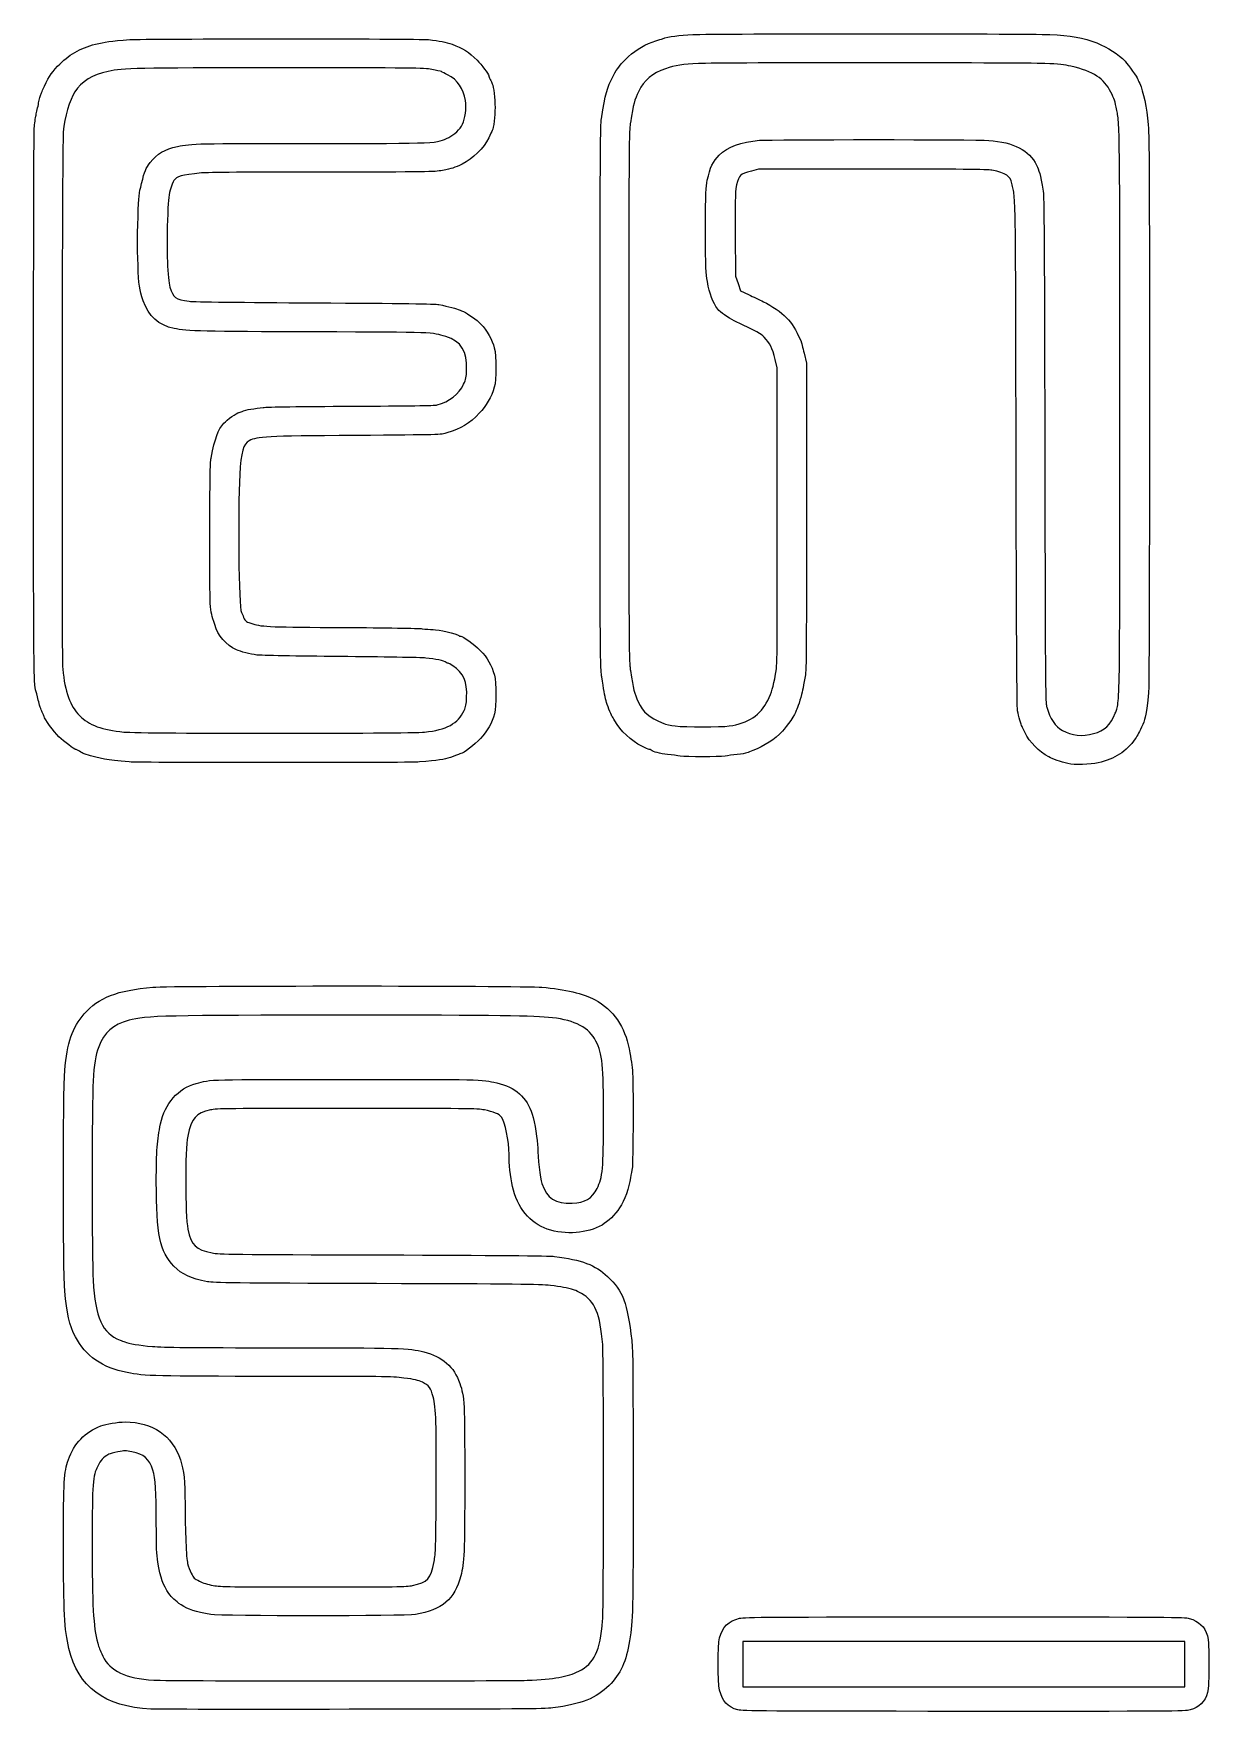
# Model space of a CAD drawing. Header units: millimetres. Extents: x 0 to 1403, y 0 to 422.
# Drawn here: x 1107.7 to 1402.7, y 1.5 to 422.3 of the extents above; entities that cross this region are included whole.
import ezdxf

# ---------------------------------------------------------------- set-up
doc = ezdxf.new("R2010")
doc.units = ezdxf.units.MM
doc.layers.add('Layer_1', color=7, linetype='CONTINUOUS')

msp = doc.modelspace()

# ---------------------------------------------------------------- linework, layer by layer
at = {"layer": 'Layer_1', "color": 7}
for points in [[(1318.23506, 388.29623), (1289.55423, 388.29623), (1287.86089, 387.80999)], [(1283.77894, 372.2888), (1283.83924, 361.41456), (1284.47815, 359.6154), (1285.11707, 357.81623), (1287.12399, 356.83448)], [(1301.03301, 342.15289), (1301.61924, 339.61289), (1301.61924, 301.08956)], [(1294.31673, 301.24302), (1294.31673, 338.43159), (1293.78371, 340.5401)], [(1205.83968, 247.09724), (1205.84006, 247.09726)], [(1373.64728, 246.71768), (1373.64728, 246.71747)], [(1131.7565, 239.61941), (1131.75672, 239.61948)], [(1367.23591, 239.21112), (1367.2359, 239.21141)], [(1137.15477, 2.04036), (1137.15422, 2.0399)], [(1284.43497, 1.86627), (1284.43467, 1.86627)]]:
    msp.add_lwpolyline(points, dxfattribs=at)
for points in [[(1396.5517, 13.32872), (1396.5517, 19.04372), (1341.09506, 19.04372), (1285.63839, 19.04372), (1285.63839, 13.32872), (1285.63839, 7.61372), (1341.09506, 7.61372), (1396.5517, 7.61372)], [(1231.55754, 9.2981)]]:
    msp.add_lwpolyline(points, close=True, dxfattribs=at)
for points in [[(1131.86256, 420.77527), (1135.31626, 421.03274), (1204.43811, 421.04412), (1206.79256, 420.78757)], [(1263.83674, 420.47598), (1264.47703, 420.66849), (1265.23903, 420.90992), (1265.53007, 421.0125)], [(1265.53007, 421.0125), (1267.00714, 421.53311), (1269.6203, 421.89298), (1273.15007, 422.06189)], [(1273.15007, 422.06189), (1278.15347, 422.30131), (1356.91597, 422.3019), (1362.68507, 422.06252)], [(1362.68507, 422.06252), (1367.77159, 421.8515), (1371.21141, 421.23302), (1374.43257, 419.95031)], [(1113.76506, 414.09011), (1116.60823, 417.06266), (1119.24102, 418.59585), (1123.29006, 419.63692)], [(1123.29006, 419.63692), (1125.56029, 420.22063), (1127.01632, 420.41398), (1131.86256, 420.77527)], [(1206.79256, 420.78757), (1209.73646, 420.46683), (1211.06217, 420.20393), (1212.76078, 419.60402)], [(1212.76078, 419.60402), (1215.28103, 418.71392), (1216.98985, 417.6205), (1219.0306, 415.59216)], [(1257.00685, 416.53916), (1258.9125, 418.30576), (1261.41368, 419.74747), (1263.83674, 420.47598)], [(1374.43257, 419.95031), (1377.31503, 418.80248), (1379.85577, 417.15808), (1381.55422, 415.34104)], [(1110.00101, 408.08706), (1111.31963, 411.14071), (1112.03447, 412.28077), (1113.76506, 414.09011)], [(1126.46468, 412.80275), (1122.5227, 411.99243), (1119.73488, 410.28302), (1118.08359, 407.66373)], [(1169.64468, 413.69623), (1132.33438, 413.69623), (1130.64069, 413.66123), (1126.46468, 412.80275)], [(1207.61152, 413.31163), (1205.64518, 413.67359), (1203.41004, 413.69623), (1169.64468, 413.69623)], [(1210.04569, 412.75177), (1209.85601, 412.84817), (1208.76064, 413.1001), (1207.61152, 413.31163)], [(1211.61323, 411.95756), (1210.94074, 412.29798), (1210.23534, 412.65538), (1210.04569, 412.75177)], [(1219.0306, 415.59216), (1220.11439, 414.51496), (1221.92673, 412.0972), (1221.92673, 411.72855)], [(1253.20317, 411.79096), (1254.06917, 413.49386), (1255.07132, 414.74485), (1257.00685, 416.53916)], [(1266.25718, 413.48632), (1263.07331, 412.42135), (1260.82763, 410.5379), (1259.56694, 407.87523)], [(1274.52589, 414.78638), (1270.63891, 414.61272), (1268.72513, 414.31182), (1266.25718, 413.48632)], [(1361.41506, 414.78238), (1355.54703, 415.01944), (1279.81997, 415.02308), (1274.52589, 414.78638)], [(1367.97673, 414.11542), (1366.41717, 414.49011), (1364.94458, 414.63979), (1361.41506, 414.78238)], [(1378.00037, 407.58809), (1376.23512, 411.08907), (1373.69882, 412.74069), (1367.97673, 414.11542)], [(1381.55422, 415.34104), (1382.41296, 414.42238), (1384.6984, 411.23261), (1384.6984, 410.95279)], [(1216.05763, 405.4998), (1215.61883, 408.5104), (1214.11957, 410.68884), (1211.61323, 411.95756)], [(1221.92673, 411.72855), (1221.92673, 411.60725), (1222.08571, 411.19072), (1222.28004, 410.80293)], [(1222.28004, 410.80293), (1222.47437, 410.41514), (1222.71563, 409.92743), (1222.81619, 409.71914)], [(1222.81619, 409.71914), (1223.14929, 409.02912), (1223.5105, 405.89615), (1223.50459, 403.74786)], [(1250.18038, 400.94295), (1251.22382, 407.45657), (1251.49638, 408.43473), (1253.20317, 411.79096)], [(1384.6984, 410.95279), (1384.6984, 410.88879), (1384.9351, 410.34572), (1385.2244, 409.74606)], [(1385.2244, 409.74606), (1386.1156, 407.89855), (1386.9851, 403.69873), (1387.3426, 399.51427)], [(1108.36049, 401.8429), (1108.52057, 402.5414), (1108.8146, 403.92024), (1109.01388, 404.90699)], [(1109.01388, 404.90699), (1109.21316, 405.89374), (1109.44483, 406.84624), (1109.52865, 407.02366)], [(1109.52865, 407.02366), (1109.61245, 407.20107), (1109.82505, 407.67961), (1110.00101, 408.08706)], [(1118.08359, 407.66373), (1116.76533, 405.57269), (1115.57057, 401.42912), (1115.18458, 397.60956)], [(1215.35907, 399.60939), (1216.04419, 400.95236), (1216.34757, 403.51048), (1216.05763, 405.4998)], [(1259.56694, 407.87523), (1258.41836, 405.44925), (1258.26869, 404.88106), (1257.47612, 399.93773)], [(1379.51227, 403.00706), (1378.99938, 405.43184), (1378.8322, 405.93835), (1378.00037, 407.58809)], [(1107.90638, 398.56206), (1107.99608, 399.66802), (1108.20042, 401.1444), (1108.36049, 401.8429)], [(1223.50459, 403.74786), (1223.49859, 401.56571), (1223.14415, 398.65098), (1222.80398, 397.98678)], [(1249.86674, 331.36914), (1249.86674, 390.08179), (1249.90804, 399.24276), (1250.18038, 400.94295)], [(1257.47612, 399.93773), (1257.08058, 397.47065), (1257.06883, 395.5018), (1257.06712, 331.35772)], [(1380.25274, 327.23039), (1380.26074, 396.19425), (1380.22694, 399.62815), (1379.51227, 403.00706)], [(1107.73823, 329.13539), (1107.74123, 366.2141), (1107.81663, 397.45611), (1107.90638, 398.56206)], [(1115.18458, 397.60956), (1114.87548, 394.55087), (1114.73684, 265.85546), (1115.03946, 262.88373)], [(1177.68801, 394.7535), (1210.18287, 394.7525), (1208.62697, 394.6833), (1211.9096, 396.26403)], [(1211.9096, 396.26403), (1213.33463, 396.95025), (1214.65648, 398.2322), (1215.35907, 399.60939)], [(1221.91415, 396.1472), (1220.70071, 393.6), (1217.93713, 390.87258), (1215.25923, 389.57937)], [(1222.80398, 397.98678), (1222.69772, 397.77929), (1222.29729, 396.95148), (1221.91415, 396.1472)], [(1289.87173, 395.52303), (1292.719, 395.75538), (1344.24879, 395.75145), (1347.33923, 395.51903)], [(1387.3426, 399.51427), (1387.6273, 396.18299), (1387.6671, 387.11377), (1387.6595, 327.33593)], [(1137.00436, 389.94257), (1138.66559, 392.14097), (1140.71342, 393.35588), (1143.82134, 393.98684)], [(1143.82134, 393.98684), (1147.47261, 394.72812), (1148.65407, 394.75487), (1177.68801, 394.7535)], [(1276.7511, 385.49372), (1277.46192, 388.75672), (1278.14709, 390.19929), (1279.75364, 391.81551)], [(1279.75364, 391.81551), (1281.83551, 393.90987), (1285.19681, 395.14154), (1289.87173, 395.52303)], [(1347.33923, 395.51903), (1353.62139, 395.0458), (1357.47389, 393.04975), (1359.35243, 389.29476)], [(1134.82549, 384.6979), (1135.6562, 387.99002), (1135.81162, 388.36414), (1137.00436, 389.94257)], [(1149.85422, 387.33624), (1144.56814, 386.77883), (1143.78058, 386.56171), (1142.93711, 385.42937)], [(1180.01715, 387.5574), (1161.8182, 387.5584), (1151.22771, 387.4811), (1149.85422, 387.33624)], [(1210.28548, 387.97697), (1208.13615, 387.56917), (1207.14498, 387.55543), (1180.01715, 387.5574)], [(1215.25923, 389.57937), (1213.18946, 388.57984), (1212.79777, 388.45364), (1210.28548, 387.97697)], [(1287.86089, 387.80999), (1284.86206, 386.94887), (1284.79162, 386.88477), (1284.06194, 384.3538)], [(1348.12096, 388.04106), (1347.21454, 388.23299), (1339.80811, 388.29623), (1318.23506, 388.29623)], [(1353.16267, 384.72232), (1352.74581, 386.62579), (1351.76945, 387.26848), (1348.12096, 388.04106)], [(1359.35243, 389.29476), (1360.02219, 387.95601), (1360.19969, 387.2647), (1361.02189, 382.79311)], [(1133.95397, 376.4429), (1134.12178, 381.65456), (1134.16797, 382.09207), (1134.82549, 384.6979)], [(1142.0324, 383.00452), (1141.57903, 381.33543), (1141.49072, 380.39916), (1141.31927, 375.44389)], [(1142.93711, 385.42937), (1142.72413, 385.14346), (1142.31701, 384.05228), (1142.0324, 383.00452)], [(1276.32506, 372.97448), (1276.32506, 382.77151), (1276.35596, 383.67995), (1276.7511, 385.49372)], [(1284.06194, 384.3538), (1283.76144, 383.31144), (1283.72618, 381.80786), (1283.77894, 372.2888)], [(1354.22125, 316.64706), (1354.08054, 384.06143), (1354.13965, 380.26137), (1353.16267, 384.72232)], [(1361.02189, 382.79311), (1361.23836, 381.6158), (1361.31856, 368.31109), (1361.41233, 318.0231)], [(1133.95097, 364.0604), (1133.73917, 369.95465), (1133.73913, 369.75778), (1133.95397, 376.4429)], [(1141.31927, 375.44389), (1141.06235, 368.01747), (1141.33287, 360.72782), (1141.93941, 358.72531)], [(1276.76306, 360.11348), (1276.3567, 362.2449), (1276.32506, 363.17434), (1276.32506, 372.97448)], [(1135.26089, 355.23424), (1134.28967, 358.17579), (1134.12174, 359.30737), (1133.95097, 364.0604)], [(1141.93941, 358.72531), (1142.75647, 356.02843), (1143.32039, 355.61145), (1146.78506, 355.14224)], [(1279.37911, 353.19362), (1278.13075, 354.90415), (1277.37516, 356.90275), (1276.76306, 360.11348)], [(1142.97506, 348.33193), (1139.13483, 349.12271), (1136.50045, 351.47986), (1135.26089, 355.23424)], [(1146.78506, 355.14224), (1147.74425, 355.01234), (1160.22665, 354.862), (1178.32339, 354.76238)], [(1178.32339, 354.76238), (1200.57036, 354.63992), (1208.57367, 354.53114), (1209.43839, 354.33949)], [(1209.43839, 354.33949), (1211.79094, 353.81808), (1214.00305, 353.2421), (1214.51839, 353.01676)], [(1287.12399, 356.83448), (1288.22779, 356.29451), (1289.8929, 355.49176), (1290.82424, 355.05057)], [(1290.82424, 355.05057), (1292.87675, 354.07827), (1295.38523, 352.35514), (1296.55683, 351.11272)], [(1214.51839, 353.01676), (1214.80943, 352.8895), (1215.28568, 352.68262), (1215.57673, 352.55703)], [(1215.57673, 352.55703), (1216.75535, 352.0484), (1218.92138, 350.49858), (1219.9497, 349.4281)], [(1219.9497, 349.4281), (1221.43687, 347.87997), (1222.83518, 345.42473), (1223.31922, 343.51177)], [(1283.52173, 350.25249), (1281.98107, 350.98576), (1279.92521, 352.44536), (1279.37911, 353.19362)], [(1290.9953, 346.1315), (1289.99693, 347.14845), (1289.70269, 347.31069), (1283.52173, 350.25249)], [(1296.55683, 351.11272), (1298.09706, 349.47936), (1298.83423, 348.28462), (1300.25672, 345.11623)], [(1178.42922, 347.46763), (1149.99246, 347.54653), (1146.35897, 347.63511), (1142.97506, 348.33193)], [(1211.15315, 346.29108), (1207.43516, 347.43945), (1209.0114, 347.38278), (1178.42922, 347.46763)], [(1216.37653, 338.04165), (1216.57674, 342.6051), (1214.99401, 345.10476), (1211.15315, 346.29108)], [(1293.78371, 340.5401), (1293.01032, 343.59948), (1292.52435, 344.57394), (1290.9953, 346.1315)], [(1300.25672, 345.11623), (1300.36126, 344.88339), (1300.71057, 343.54989), (1301.03301, 342.15289)], [(1223.31922, 343.51177), (1223.88818, 341.26313), (1223.88041, 335.5497), (1223.30562, 333.58036)], [(1215.62285, 334.37317), (1216.18857, 335.60714), (1216.29176, 336.10941), (1216.37653, 338.04165)], [(1209.01506, 329.16894), (1212.0029, 329.92519), (1214.47699, 331.87375), (1215.62285, 334.37317)], [(1223.30562, 333.58036), (1222.61463, 331.21243), (1221.21355, 328.75923), (1219.64252, 327.16649)], [(1108.34607, 257.41514), (1107.77722, 258.33557), (1107.73332, 263.51588), (1107.73823, 329.13539)], [(1162.26367, 328.0911), (1163.12198, 328.21244), (1164.49097, 328.40919), (1165.30589, 328.52833)], [(1165.30589, 328.52833), (1166.19972, 328.659), (1174.97523, 328.78122), (1187.42506, 328.8364)], [(1187.42506, 328.8364), (1201.88147, 328.9005), (1208.34784, 329.00006), (1209.01506, 329.16894)], [(1250.28304, 260.9371), (1249.87584, 263.69184), (1249.86674, 265.23002), (1249.86674, 331.36914)], [(1257.06712, 331.35772), (1257.06512, 266.98696), (1257.07612, 265.24817), (1257.4776, 262.56605)], [(1152.25044, 315.80039), (1153.31633, 321.0464), (1153.98158, 322.83982), (1155.50716, 324.5803)], [(1155.50716, 324.5803), (1156.26326, 325.44288), (1158.75593, 327.23039), (1159.20272, 327.23039)], [(1159.20272, 327.23039), (1159.32222, 327.23039), (1159.7087, 327.37441), (1160.06155, 327.55044)], [(1160.06155, 327.55044), (1160.4144, 327.72646), (1161.40534, 327.96976), (1162.26367, 328.0911)], [(1219.64252, 327.16649), (1216.92846, 324.41492), (1215.05741, 323.26403), (1211.44911, 322.12664)], [(1379.10686, 251.8747), (1380.27522, 254.79114), (1380.24429, 252.75749), (1380.25274, 327.23039)], [(1387.6595, 327.33593), (1387.6595, 284.88969), (1387.5735, 258.20518), (1387.4461, 256.95676)], [(1161.81328, 320.17325), (1160.39293, 319.51459), (1159.77031, 317.26579), (1159.45978, 311.67286)], [(1188.48328, 321.49876), (1165.21614, 321.32457), (1164.18557, 321.27335), (1161.81328, 320.17325)], [(1211.44911, 322.12664), (1209.97714, 321.66265), (1209.82683, 321.65855), (1188.48328, 321.49876)], [(1151.97119, 296.32706), (1151.97119, 310.48704), (1152.03169, 314.7239), (1152.25044, 315.80039)], [(1354.58236, 252.4049), (1354.4224, 253.14429), (1354.31326, 272.56071), (1354.22125, 316.64706)], [(1361.41233, 318.0231), (1361.52341, 258.45534), (1361.55229, 254.65455), (1361.90331, 253.37013)], [(1159.45978, 311.67286), (1158.93844, 302.28333), (1159.2298, 278.37801), (1159.88085, 277.12454)], [(1293.87997, 261.61692), (1294.31029, 264.01851), (1294.31673, 264.60193), (1294.31673, 301.24302)], [(1301.61924, 301.08956), (1301.61924, 264.78166), (1301.59724, 262.45667), (1301.23676, 260.66123)], [(1153.1703, 274.05981), (1151.86415, 278.50453), (1151.9715, 276.51065), (1151.97119, 296.32706)], [(1158.63839, 267.73943), (1155.98966, 268.95312), (1153.99267, 271.26138), (1153.1703, 274.05981)], [(1159.88085, 277.12454), (1159.98844, 276.91737), (1160.23865, 276.35405), (1160.43683, 275.87274)], [(1160.43683, 275.87274), (1160.8242, 274.93197), (1161.12652, 274.71759), (1162.76578, 274.22125)], [(1162.76578, 274.22125), (1165.10514, 273.51293), (1167.54582, 273.41839), (1185.73161, 273.33163)], [(1185.73161, 273.33163), (1195.8783, 273.28323), (1204.45137, 273.15451), (1205.2455, 273.03866)], [(1205.2455, 273.03866), (1206.0245, 272.92501), (1207.25267, 272.83202), (1207.97479, 272.83202)], [(1207.97479, 272.83202), (1209.2431, 272.83202), (1213.95419, 271.72371), (1214.40186, 271.32002)], [(1214.40186, 271.32002), (1214.51246, 271.22032), (1214.7339, 271.13869), (1214.89397, 271.13869)], [(1214.89397, 271.13869), (1215.4922, 271.13869), (1218.18665, 269.17699), (1219.76416, 267.59293)], [(1163.71839, 266.43179), (1162.13455, 266.63818), (1159.64089, 267.28007), (1158.63839, 267.73943)], [(1184.56756, 266.05547), (1173.97364, 266.14867), (1164.59152, 266.31801), (1163.71839, 266.43179)], [(1206.15756, 265.67706), (1204.87697, 265.792), (1195.16147, 265.96228), (1184.56756, 266.05547)], [(1211.22698, 264.56007), (1210.82839, 264.94594), (1208.43988, 265.47223), (1206.15756, 265.67706)], [(1219.76416, 267.59293), (1221.56147, 265.78816), (1222.68186, 263.84715), (1223.33771, 261.40202)], [(1115.03946, 262.88373), (1115.61369, 257.24444), (1116.95022, 253.55847), (1119.26431, 251.23218)], [(1211.718, 264.36539), (1211.55853, 264.36539), (1211.33757, 264.45299), (1211.22698, 264.56007)], [(1212.89931, 263.75212), (1212.40907, 264.08942), (1211.87747, 264.36539), (1211.718, 264.36539)], [(1216.37812, 255.84969), (1216.5473, 259.77918), (1215.6234, 261.8779), (1212.89931, 263.75212)], [(1223.33771, 261.40202), (1223.85845, 259.46057), (1223.86036, 253.6188), (1223.34071, 251.66536)], [(1251.36043, 254.96517), (1251.02087, 256.29037), (1250.73882, 257.85371), (1250.28304, 260.9371)], [(1257.4776, 262.56605), (1258.2112, 257.66961), (1258.40739, 256.87454), (1259.41018, 254.73439)], [(1291.91158, 255.057), (1292.94288, 257.16988), (1293.29101, 258.33011), (1293.87997, 261.61692)], [(1108.92212, 255.14027), (1108.66996, 256.28682), (1108.41076, 257.31051), (1108.34607, 257.41514)], [(1300.66428, 257.63579), (1300.46982, 256.48906), (1299.54973, 253.54509), (1299.17961, 252.88535)], [(1301.23676, 260.66123), (1301.02638, 259.61348), (1300.76878, 258.25203), (1300.66428, 257.63579)], [(1387.4461, 256.95676), (1386.9016, 251.60922), (1386.7411, 250.73947), (1385.9817, 249.01926)], [(1109.87949, 252.11732), (1109.60509, 252.63339), (1109.17428, 253.99372), (1108.92212, 255.14027)], [(1215.74231, 252.48559), (1216.17847, 253.44332), (1216.30285, 254.10138), (1216.37812, 255.84969)], [(1252.84108, 251.1359), (1252.57624, 251.52515), (1251.58496, 254.08878), (1251.36043, 254.96517)], [(1259.41018, 254.73439), (1260.71151, 251.95702), (1261.94108, 250.90414), (1265.81784, 249.2474)], [(1282.25173, 248.64581), (1286.97689, 249.29161), (1290.11368, 251.37349), (1291.91158, 255.057)], [(1299.17961, 252.88535), (1299.0662, 252.6832), (1298.9734, 252.41205), (1298.9734, 252.2828)], [(1361.90331, 253.37013), (1362.68345, 250.51569), (1364.04997, 248.4833), (1365.86006, 247.48539)], [(1110.37839, 250.99693), (1110.37839, 251.09707), (1110.15387, 251.60125), (1109.87949, 252.11732)], [(1114.11026, 245.92143), (1112.83357, 247.15496), (1110.37839, 250.49411), (1110.37839, 250.99693)], [(1119.26431, 251.23218), (1121.64128, 248.84265), (1124.95329, 247.61558), (1130.38051, 247.11374)], [(1205.84006, 247.09726), (1211.30601, 247.65468), (1214.279, 249.27244), (1215.74231, 252.48559)], [(1223.34071, 251.66536), (1222.73306, 249.38037), (1221.55721, 247.30241), (1219.85439, 245.50429)], [(1253.55304, 249.89258), (1253.24066, 250.45999), (1252.92028, 251.01949), (1252.84108, 251.1359)], [(1260.33873, 243.53925), (1257.74838, 244.81947), (1254.854, 247.52943), (1253.55304, 249.89258)], [(1265.81784, 249.2474), (1266.26717, 249.05538), (1267.55304, 248.78691), (1268.67534, 248.65081)], [(1268.67534, 248.65081), (1271.30991, 248.3313), (1279.9275, 248.3281), (1282.25173, 248.64581)], [(1298.9734, 252.2828), (1298.9734, 251.8578), (1296.625, 248.40599), (1295.6194, 247.35289)], [(1355.70544, 248.49294), (1355.48818, 248.93381), (1354.85958, 251.12332), (1354.58236, 252.4049)], [(1356.46953, 246.93877), (1356.13603, 247.61754), (1355.7922, 248.31692), (1355.70544, 248.49294)], [(1373.64728, 246.71747), (1376.43954, 247.48555), (1377.90191, 248.86693), (1379.10686, 251.8747)], [(1385.9817, 249.01926), (1385.0935, 247.00711), (1384.745, 246.34077), (1384.0999, 245.42093)], [(1118.29286, 242.77539), (1117.92522, 242.77539), (1115.4024, 244.67298), (1114.11026, 245.92143)], [(1130.38051, 247.11374), (1134.665, 246.71756), (1201.97223, 246.70286), (1205.83968, 247.09724)], [(1219.85439, 245.50429), (1218.41451, 243.9838), (1215.48324, 241.71702), (1214.95696, 241.71702)], [(1295.6194, 247.35289), (1293.64095, 245.28103), (1291.04719, 243.57677), (1288.1784, 242.4637)], [(1362.40274, 240.87537), (1359.97602, 242.2051), (1357.60462, 244.62855), (1356.46953, 246.93877)], [(1365.86006, 247.48539), (1368.158, 246.21852), (1370.86316, 245.95183), (1373.64728, 246.71768)], [(1384.0999, 245.42093), (1381.82603, 242.1785), (1379.03751, 240.36345), (1374.81872, 239.37976)], [(1119.21969, 242.28138), (1118.78543, 242.55309), (1118.36836, 242.77539), (1118.29286, 242.77539)], [(1120.43256, 241.66196), (1120.19972, 241.73096), (1119.65392, 242.00968), (1119.21969, 242.28138)], [(1131.75672, 239.61948), (1125.53609, 240.18541), (1125.23068, 240.24049), (1120.43256, 241.66196)], [(1212.29567, 240.75499), (1210.65648, 240.21678), (1209.25396, 240.00823), (1204.56984, 239.60621)], [(1214.35654, 241.514), (1214.1544, 241.40235), (1213.22701, 241.06079), (1212.29567, 240.75499)], [(1214.95696, 241.71702), (1214.82888, 241.71702), (1214.55871, 241.62562), (1214.35654, 241.514)], [(1262.18351, 242.77507), (1262.0193, 242.77507), (1261.18915, 243.11895), (1260.33873, 243.53925)], [(1262.68315, 242.57822), (1262.57256, 242.68649), (1262.34772, 242.77507), (1262.18351, 242.77507)], [(1266.80007, 241.49202), (1264.88654, 241.68486), (1263.11948, 242.15108), (1262.68315, 242.57822)], [(1269.97507, 241.09517), (1269.33478, 241.20198), (1267.90603, 241.38056), (1266.80007, 241.49202)], [(1281.1934, 241.09417), (1279.68001, 240.84344), (1271.48029, 240.8444), (1269.97507, 241.09517)], [(1284.26257, 241.47994), (1283.21482, 241.37385), (1281.8337, 241.20025), (1281.1934, 241.09417)], [(1286.69674, 241.88349), (1286.4057, 241.76763), (1285.31032, 241.58604), (1284.26257, 241.47994)], [(1288.1784, 242.4637), (1287.65453, 242.26044), (1286.98778, 241.99934), (1286.69674, 241.88349)], [(1367.2359, 239.21141), (1365.36341, 239.65876), (1363.37152, 240.34453), (1362.40274, 240.87537)], [(1204.56984, 239.60621), (1201.87996, 239.37535), (1134.30457, 239.38762), (1131.7565, 239.61941)], [(1374.81872, 239.37976), (1372.88091, 238.92792), (1368.80112, 238.83719), (1367.23591, 239.21112)], [(1120.46606, 176.45142), (1124.00957, 180.52852), (1128.72931, 182.35717), (1137.68389, 183.1225)], [(1137.68389, 183.1225), (1142.54649, 183.53808), (1230.21, 183.53141), (1235.26223, 183.1155)], [(1235.26223, 183.1155), (1241.00129, 182.64255), (1245.79506, 181.51724), (1248.49139, 180.00999)], [(1248.49139, 180.00999), (1253.19382, 177.38134), (1256.11364, 173.20194), (1257.13741, 167.63413)], [(1115.56485, 162.23622), (1116.16537, 169.23367), (1117.4624, 172.99552), (1120.46606, 176.45142)], [(1131.68325, 174.83606), (1127.61842, 173.73838), (1125.44355, 171.83207), (1124.06992, 168.16289)], [(1186.47211, 176.09103), (1140.65631, 176.09108), (1135.92983, 175.98283), (1131.68325, 174.83606)], [(1237.90711, 175.45811), (1232.92585, 175.99466), (1225.09603, 176.09099), (1186.47211, 176.09103)], [(1248.78563, 169.6276), (1247.15917, 172.89999), (1243.5128, 174.85433), (1237.90711, 175.45811)], [(1250.70723, 150.27706), (1250.71023, 163.84163), (1250.47221, 166.23425), (1248.78563, 169.6276)], [(1124.06992, 168.16289), (1123.27667, 166.044), (1122.91525, 163.82548), (1122.66354, 159.53036)], [(1257.13741, 167.63413), (1258.142, 162.17068), (1258.12246, 162.51713), (1258.11717, 150.2592)], [(1115.55485, 106.88539), (1115.10994, 112.02148), (1115.11767, 157.03142), (1115.56485, 162.23622)], [(1148.50984, 158.97846), (1152.32528, 160.03578), (1151.22078, 160.00566), (1186.34187, 160.00983)], [(1186.34187, 160.00983), (1220.35768, 160.01383), (1219.95657, 160.02333), (1223.93711, 159.12311)], [(1122.66354, 159.53036), (1122.37243, 154.56303), (1122.37368, 114.73765), (1122.66554, 109.62148)], [(1139.60257, 148.86386), (1140.70247, 154.01077), (1143.96906, 157.72014), (1148.50984, 158.97846)], [(1223.93711, 159.12311), (1228.5724, 158.07481), (1231.52536, 155.46414), (1232.83111, 151.26001)], [(1152.12108, 152.33294), (1148.40722, 151.5317), (1147.42136, 150.38857), (1146.42363, 145.72663)], [(1186.36723, 152.71163), (1155.94821, 152.71163), (1153.76446, 152.68743), (1152.12108, 152.33294)], [(1220.84159, 152.33025), (1218.98423, 152.68738), (1216.79141, 152.71163), (1186.36723, 152.71163)], [(1225.11114, 150.53555), (1224.50266, 151.30913), (1223.11182, 151.89377), (1220.84159, 152.33025)], [(1138.52961, 134.29476), (1138.52961, 142.18385), (1138.71604, 144.71541), (1139.60257, 148.86386)], [(1227.00723, 141.18549), (1227.00723, 144.51467), (1226.02078, 149.37915), (1225.11114, 150.53555)], [(1232.83111, 151.26001), (1233.43734, 149.30813), (1234.19947, 144.6286), (1234.20157, 142.84546)], [(1249.09407, 132.64821), (1250.50614, 135.43865), (1250.70481, 137.60965), (1250.70723, 150.27706)], [(1258.11717, 150.2592), (1258.11417, 143.3291), (1258.02717, 138.18355), (1257.90455, 137.6833)], [(1146.42363, 145.72663), (1145.7152, 142.41644), (1145.7409, 125.82891), (1146.45973, 122.46082)], [(1227.87694, 133.1418), (1227.36808, 135.56246), (1227.00723, 138.89975), (1227.00723, 141.18549)], [(1234.20157, 142.84546), (1234.20457, 140.52356), (1234.84878, 135.14026), (1235.2758, 133.87289)], [(1257.49726, 135.34773), (1257.16992, 132.90746), (1255.95622, 129.54391), (1254.76718, 127.78183)], [(1257.90455, 137.6833), (1257.79038, 137.21763), (1257.60709, 136.16662), (1257.49726, 135.34773)], [(1142.93936, 113.16975), (1139.43112, 116.76726), (1138.52961, 121.08583), (1138.52961, 134.29476)], [(1236.61323, 122.44146), (1232.32846, 123.85928), (1228.96138, 127.98333), (1227.87694, 133.1418)], [(1235.2758, 133.87289), (1236.54584, 130.10338), (1238.62068, 128.754), (1242.85738, 128.9422)], [(1242.85738, 128.9422), (1246.10786, 129.0866), (1247.80083, 130.09261), (1249.09407, 132.64821)], [(1254.76718, 127.78183), (1253.6117, 126.06947), (1251.8335, 124.33266), (1250.33937, 123.45703)], [(1146.45973, 122.46082), (1147.34904, 118.29366), (1148.35747, 117.29738), (1152.50061, 116.49275)], [(1250.33937, 123.45703), (1246.76462, 121.36208), (1241.13409, 120.94548), (1236.61323, 122.44146)], [(1152.50061, 116.49275), (1154.39752, 116.12437), (1156.8377, 116.09489), (1195.57478, 115.97222)], [(1195.57478, 115.97222), (1223.26988, 115.88452), (1237.22383, 115.76697), (1238.43728, 115.61108)], [(1238.43728, 115.61108), (1245.25777, 114.73488), (1248.63224, 113.45608), (1251.73833, 110.57047)], [(1122.66554, 109.62148), (1123.19847, 100.26511), (1125.00651, 96.25642), (1129.42837, 94.62728)], [(1151.39735, 109.2663), (1147.05376, 110.08509), (1145.04221, 111.01344), (1142.93936, 113.16975)], [(1251.73833, 110.57047), (1255.54354, 107.03534), (1256.73694, 103.86936), (1257.79477, 94.5033)], [(1118.22782, 95.45539), (1116.75832, 98.29242), (1116.02909, 101.41071), (1115.55485, 106.88539)], [(1193.77452, 108.78461), (1157.4488, 108.90496), (1153.04901, 108.95496), (1151.39735, 109.2663)], [(1237.37786, 108.30846), (1234.70557, 108.60613), (1229.06725, 108.66768), (1193.77452, 108.78461)], [(1243.41656, 107.1382), (1241.39652, 107.75712), (1240.13782, 108.00106), (1237.37786, 108.30846)], [(1245.21691, 106.28756), (1244.57937, 106.64735), (1243.76922, 107.03015), (1243.41656, 107.1382)], [(1250.50291, 93.48593), (1249.90516, 101.20195), (1248.59166, 104.38296), (1245.21691, 106.28756)], [(1131.1986, 86.44941), (1125.00894, 87.65287), (1120.73069, 90.62338), (1118.22782, 95.45539)], [(1129.42837, 94.62728), (1129.83583, 94.47715), (1130.3597, 94.27137), (1130.59254, 94.16996)], [(1130.59254, 94.16996), (1131.58972, 93.73566), (1134.20969, 93.3025), (1137.57119, 93.01616)], [(1137.57119, 93.01616), (1140.48573, 92.76788), (1146.62646, 92.70738), (1169.64504, 92.70012)], [(1169.64504, 92.70012), (1199.8572, 92.69012), (1201.8113, 92.63482), (1205.6514, 91.67208)], [(1250.49891, 24.22955), (1250.7806, 27.63467), (1250.78464, 89.85585), (1250.50291, 93.48593)], [(1257.79477, 94.5033), (1258.08562, 91.9281), (1258.12962, 87.25672), (1258.13068, 58.83746)], [(1205.6514, 91.67208), (1210.27772, 90.51223), (1213.25424, 87.89838), (1214.6564, 83.76423)], [(1168.38782, 85.5116), (1138.2496, 85.5166), (1135.66178, 85.5816), (1131.1986, 86.44941)], [(1200.61189, 85.09557), (1197.47368, 85.48466), (1195.72036, 85.50731), (1168.38782, 85.5116)], [(1205.29368, 84.0336), (1204.16764, 84.571), (1203.35369, 84.75564), (1200.61189, 85.09557)], [(1207.98786, 80.36201), (1207.40578, 82.57913), (1206.90161, 83.2662), (1205.29368, 84.0336)], [(1208.74252, 57.14372), (1208.84583, 73.68316), (1208.71932, 77.57601), (1207.98786, 80.36201)], [(1214.6564, 83.76423), (1215.83769, 80.2814), (1215.89421, 79.18178), (1215.89421, 59.68372)], [(1116.50023, 64.64591), (1117.81691, 68.58528), (1120.74925, 71.6497), (1124.57602, 73.08548)], [(1124.57602, 73.08548), (1125.97236, 73.60937), (1128.8596, 74.07654), (1130.69839, 74.07608)], [(1130.69839, 74.07608), (1137.57049, 74.07408), (1142.60409, 70.637), (1144.57477, 64.60002)], [(1115.25125, 43.40145), (1115.24625, 59.85231), (1115.32055, 61.11653), (1116.50023, 64.64591)], [(1126.61276, 65.97572), (1125.2593, 65.22079), (1124.52994, 64.44389), (1123.82227, 63.00331)], [(1128.88896, 66.59103), (1127.89292, 66.39533), (1126.86862, 66.11845), (1126.61276, 65.97572)], [(1132.42377, 66.60733), (1130.82852, 66.92164), (1130.56489, 66.92041), (1128.88896, 66.59103)], [(1137.66407, 62.01216), (1136.79541, 64.79297), (1135.39354, 66.02227), (1132.42377, 66.60733)], [(1144.57477, 64.60002), (1145.44392, 61.93746), (1145.7256, 59.26485), (1145.7383, 53.56103)], [(1123.82227, 63.00331), (1122.55748, 60.42861), (1122.45171, 58.98367), (1122.44724, 44.21649)], [(1138.53442, 48.69331), (1138.52942, 56.70419), (1138.31998, 59.91242), (1137.66407, 62.01216)], [(1215.89421, 59.68372), (1215.89421, 40.78305), (1215.81841, 38.93386), (1214.90022, 35.44788)], [(1208.20268, 39.0655), (1208.61888, 41.24306), (1208.64962, 42.27244), (1208.74252, 57.14372)], [(1258.13068, 58.83746), (1258.13268, 24.57267), (1258.14398, 25.11109), (1257.237, 19.14996)], [(1145.7383, 53.56103), (1145.7535, 46.74724), (1146.04573, 39.96665), (1146.38547, 38.54645)], [(1138.94346, 38.94049), (1138.60056, 41.00316), (1138.53814, 42.49158), (1138.53442, 48.69331)], [(1116.62135, 17.24455), (1115.45049, 22.26763), (1115.25657, 25.96998), (1115.25125, 43.40145)], [(1122.44724, 44.21649), (1122.44224, 27.71121), (1122.70967, 22.78935), (1123.83794, 18.6204)], [(1141.67904, 31.04818), (1140.1844, 33.20265), (1139.63274, 34.79426), (1138.94346, 38.94049)], [(1146.38547, 38.54645), (1146.53478, 37.92235), (1146.9477, 36.83403), (1147.30309, 36.12799)], [(1202.82338, 33.06213), (1206.55691, 33.84461), (1207.38053, 34.76378), (1208.20268, 39.0655)], [(1147.30309, 36.12799), (1147.88708, 34.96774), (1148.08156, 34.77713), (1149.32506, 34.14641)], [(1149.32506, 34.14641), (1150.23554, 33.68459), (1151.41679, 33.32133), (1152.81756, 33.07239)], [(1214.90022, 35.44788), (1213.35639, 29.58637), (1210.26487, 26.96132), (1203.51171, 25.77777)], [(1144.7742, 28.20687), (1143.18327, 29.25625), (1142.46431, 29.91625), (1141.67904, 31.04818)], [(1152.81756, 33.07239), (1154.75998, 32.72718), (1156.83338, 32.69622), (1178.00589, 32.69622)], [(1178.00589, 32.69622), (1199.05606, 32.69622), (1201.23053, 32.72832), (1202.82338, 33.06213)], [(1152.18254, 25.78797), (1148.32987, 26.44396), (1146.58133, 27.01487), (1144.7742, 28.20687)], [(1203.51171, 25.77777), (1201.14813, 25.36353), (1154.62094, 25.3727), (1152.18254, 25.78797)], [(1244.53897, 11.58058), (1248.36794, 13.44858), (1249.87098, 16.63851), (1250.49891, 24.22955)], [(1279.83783, 19.9262), (1280.52723, 22.66489), (1282.10916, 24.21632), (1284.85825, 24.8498)], [(1284.85825, 24.8498), (1286.14861, 25.14715), (1292.07648, 25.18205), (1341.27199, 25.18205)], [(1341.27199, 25.18205), (1394.2871, 25.18205), (1396.2946, 25.16805), (1397.6689, 24.78689)], [(1397.6689, 24.78689), (1400.1133, 24.10907), (1401.4999, 22.78799), (1402.2398, 20.43187)], [(1137.15422, 2.0399), (1125.52742, 2.68082), (1118.86637, 7.61336), (1116.62135, 17.24455)], [(1123.83794, 18.6204), (1124.19026, 17.31861), (1124.26432, 17.12978), (1125.11949, 15.35345)], [(1257.237, 19.14996), (1256.47816, 14.1629), (1254.93407, 10.8065), (1252.09704, 7.97718)], [(1279.83183, 6.83311), (1279.35359, 8.91159), (1279.35744, 18.01965), (1279.83783, 19.9262)], [(1402.2398, 20.43187), (1402.7083, 18.94011), (1402.7209, 7.84503), (1402.2558, 6.23678)], [(1125.11949, 15.35345), (1126.92973, 11.59326), (1130.83936, 9.74272), (1137.86794, 9.3193)], [(1137.86794, 9.3193), (1141.66192, 9.09075), (1226.19511, 9.07157), (1231.55754, 9.2981)], [(1231.55756, 9.29805), (1238.51163, 9.59176), (1241.56156, 10.12804), (1244.53897, 11.58058)], [(1252.09704, 7.97718), (1248.92616, 4.81494), (1245.07008, 3.28211), (1238.01394, 2.37906)], [(1284.43467, 1.86627), (1281.87134, 2.55126), (1280.46879, 4.0647), (1279.83183, 6.83311)], [(1402.2558, 6.23678), (1401.5884, 3.92837), (1400.1526, 2.50059), (1397.8589, 1.86455)], [(1186.89644, 2.00536), (1160.23703, 1.98606), (1137.85327, 2.00136), (1137.15477, 2.04036)], [(1238.01394, 2.37906), (1235.66408, 2.07832), (1229.94572, 2.03652), (1186.89644, 2.00536)], [(1341.09994, 1.49585), (1290.3233, 1.51465), (1285.6362, 1.54525), (1284.43497, 1.86627)], [(1397.8589, 1.86455), (1396.512, 1.49109), (1394.2211, 1.47621), (1341.09994, 1.49585)]]:
    msp.add_open_spline(points, degree=3, dxfattribs=at)

doc.saveas('drawing.dxf')
